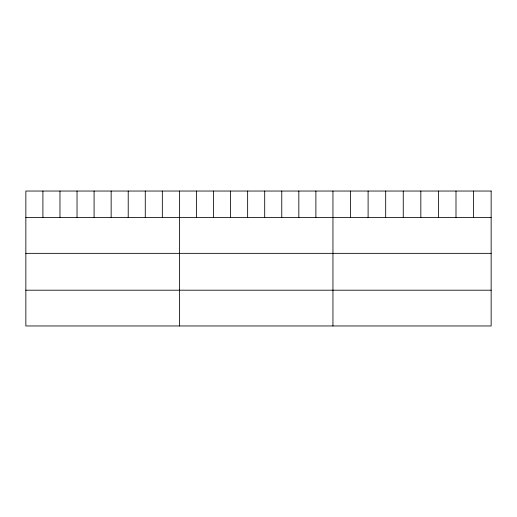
<?xml version="1.0" encoding="UTF-8"?>
<svg xmlns="http://www.w3.org/2000/svg" width="517" height="517" viewBox="0 0 517 517"><rect width="100%" height="100%" fill="white"/><g stroke="black" fill="none" stroke-linecap="round" stroke-linejoin="round"><path stroke-width="0.78" d="M25.85 217.586L491.15 217.586M25.85 253.349L491.15 253.349M25.85 290.199L491.15 290.199M473.572 191.038L473.572 217.586M455.994 191.038L455.994 217.586M438.416 191.038L438.416 217.586M420.838 191.038L420.838 217.586M403.26 191.038L403.26 217.586M385.682 191.038L385.682 217.586M368.104 191.038L368.104 217.586M350.526 191.038L350.526 217.586M332.948 191.038L332.948 325.962M315.887 191.038L315.887 217.586M298.826 191.038L298.826 217.586M281.765 191.038L281.765 217.586M264.704 191.038L264.704 217.586M247.643 191.038L247.643 217.586M230.582 191.038L230.582 217.586M213.521 191.038L213.521 217.586M196.46 191.038L196.46 217.586M179.399 191.038L179.399 325.962M162.338 191.038L162.338 217.586M145.277 191.038L145.277 217.586M128.216 191.038L128.216 217.586M111.155 191.038L111.155 217.586M94.094 191.038L94.094 217.586M77.033 191.038L77.033 217.586M59.972 191.038L59.972 217.586M42.911 191.038L42.911 217.586M491.15 191.038L25.85 191.038L25.85 325.962L491.15 325.962L491.15 191.038"/></g></svg>
